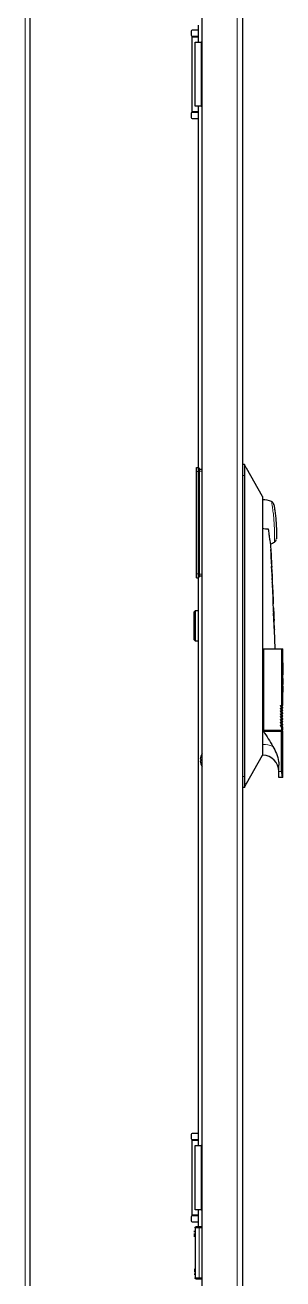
# Model space of a CAD drawing. Header units: millimetres. Extents: x -370 to 1477, y -811 to 1017.
# Drawn here: x 409 to 537, y -236 to 389 of the extents above; entities that cross this region are included whole.
import ezdxf

# ---------------------------------------------------------------- set-up
doc = ezdxf.new("R2010")
doc.units = ezdxf.units.MM

msp = doc.modelspace()

# ---------------------------------------------------------------- linework, layer by layer
at = {"color": 8, "linetype": 'Continuous', "lineweight": 18}
for p, q in [((408.96, -685.76), (408.96, 864.04)), ((514.67, -688.36), (514.67, 866.64)), ((495.22, 382.84), (495.22, 383.14)), ((495.22, 380.14), (495.22, 382.84)), ((496.77, 348.14), (496.77, 380.14)), ((495.22, 345.44), (495.22, 348.14)), ((495.22, 345.14), (495.22, 345.44)), ((494.37, 166.14), (495.27, 166.14)), ((495.27, 166.14), (495.27, 168.14)), ((495.27, 115.14), (495.27, 166.14)), ((495.27, 166.14), (495.67, 166.14)), ((497.27, 166.34), (495.67, 166.34)), ((518.27, 164.14), (517.27, 164.14)), ((494.37, 115.14), (495.27, 115.14)), ((495.27, 115.14), (495.67, 115.14)), ((495.27, 113.14), (495.27, 115.14)), ((495.67, 114.94), (497.27, 114.94)), ((532.46, 105.12), (532.45, 105.12)), ((532.5, 104.14), (532.49, 104.14)), ((527.48, 77.64), (527.48, 37.14)), ((536.83, 49.64), (537.48, 49.64)), ((527.48, 30.11), (527.27, 30.11)), ((527.48, 24.64), (527.48, 30.11)), ((518.27, 14.14), (517.27, 14.14)), ((535.48, 16.64), (536.83, 16.64)), ((495.22, -167.16), (495.22, -166.86)), ((495.22, -169.86), (495.22, -167.16)), ((496.77, -201.86), (496.77, -169.86)), ((495.22, -204.56), (495.22, -201.86)), ((495.22, -204.86), (495.22, -204.56)), ((495.67, -235.86), (495.67, -210.86)), ((495.67, -210.86), (497.27, -210.86)), ((497.27, -235.86), (495.67, -235.86))]:
    msp.add_line(p, q, dxfattribs=at)
at = {"color": 7, "linetype": 'Continuous', "lineweight": 25}
for p, q in [((411.56, -688.36), (411.56, 866.64)), ((497.27, -688.36), (497.27, 866.64)), ((517.27, 864.04), (517.27, 166.64)), ((495.27, 388.64), (495.27, 380.14)), ((491.72, 385.64), (491.72, 383.64)), ((495.27, 386.14), (492.22, 386.14)), ((492.22, 383.14), (495.27, 383.14)), ((492.22, 383.14), (492.22, 382.84)), ((492.22, 345.44), (492.22, 382.84)), ((492.22, 382.84), (495.22, 382.84)), ((494.72, 383.14), (494.72, 382.84)), ((495.22, 382.84), (495.27, 382.84)), ((493.77, 380.14), (496.77, 380.14)), ((493.77, 348.14), (493.77, 380.14)), ((497.27, 380.14), (496.77, 380.14)), ((491.72, 344.64), (491.72, 342.64)), ((495.22, 345.44), (492.22, 345.44)), ((492.22, 345.44), (492.22, 345.14)), ((495.27, 345.14), (492.22, 345.14)), ((496.77, 348.14), (493.77, 348.14)), ((494.72, 345.44), (494.72, 345.14)), ((495.27, 345.44), (495.22, 345.44)), ((495.27, 348.14), (495.27, 168.14)), ((496.77, 348.14), (497.27, 348.14)), ((492.22, 342.14), (495.27, 342.14)), ((518.27, 169.64), (517.27, 169.64)), ((494.37, 168.14), (495.27, 168.14)), ((494.37, 166.14), (494.37, 168.14)), ((494.37, 115.14), (494.37, 166.14)), ((495.67, 167.74), (495.67, 166.14)), ((495.67, 167.34), (497.27, 167.34)), ((495.67, 166.14), (495.67, 115.14)), ((517.27, 166.64), (517.27, 164.14)), ((517.27, 164.14), (517.27, 14.14)), ((518.27, 164.14), (518.27, 14.14)), ((527.27, 153.64), (519.35, 167.72)), ((527.27, 153.64), (527.27, 148.17)), ((527.27, 148.17), (527.27, 140.64)), ((527.27, 140.64), (527.27, 37.64)), ((534.21, 132.58), (534.22, 132.76)), ((531.79, 120.97), (531.39, 130.16)), ((531.51, 126.94), (531.46, 127.31)), ((531.52, 126.94), (531.47, 127.31)), ((531.47, 127.31), (531.59, 124.16)), ((531.52, 126.65), (531.51, 126.94)), ((531.52, 126.94), (531.51, 126.94)), ((531.53, 126.65), (531.52, 126.94)), ((531.53, 126.65), (531.52, 126.65)), ((531.88, 118.88), (531.78, 120.97)), ((531.79, 120.96), (531.78, 120.96)), ((532.06, 114.97), (531.83, 118.77)), ((494.37, 113.14), (494.37, 115.14)), ((494.37, 113.14), (495.27, 113.14)), ((495.27, 113.14), (495.27, -169.86)), ((495.67, 115.14), (495.67, 113.54)), ((497.27, 113.94), (495.67, 113.94)), ((532.04, 115.37), (531.9, 118.46)), ((531.9, 117.07), (532.14, 113.08)), ((532.03, 115.37), (532.06, 114.97)), ((532.1, 113.71), (532.05, 114.97)), ((532.06, 114.97), (532.05, 114.97)), ((532.08, 113.08), (532.07, 113.08)), ((532.14, 113.08), (532.08, 113.08)), ((532.23, 110.86), (532.13, 113.08)), ((532.17, 110.86), (532.17, 110.87)), ((532.17, 110.86), (532.17, 110.86)), ((532.29, 109.6), (532.24, 110.86)), ((532.28, 109.59), (532.28, 109.6)), ((532.39, 107.14), (532.3, 109.27)), ((532.4, 107.14), (532.39, 107.14)), ((532.6, 102.59), (532.4, 107.16)), ((532.45, 105.12), (532.49, 104.14)), ((532.46, 105.12), (532.5, 104.14)), ((532.57, 102.59), (532.56, 102.59)), ((532.69, 100.22), (532.59, 102.59)), ((532.64, 100.22), (532.64, 100.22)), ((532.81, 97.75), (532.7, 100.23)), ((493.77, 96.64), (493.27, 96.14)), ((493.27, 89.14), (493.27, 96.14)), ((495.27, 96.64), (493.77, 96.64)), ((493.77, 96.64), (493.77, 89.14)), ((532.76, 98.51), (532.77, 98.51)), ((532.77, 98.51), (532.78, 98.51)), ((532.8, 97.99), (532.79, 98.14)), ((532.82, 97.59), (532.8, 97.87)), ((532.84, 96.29), (532.82, 96.29)), ((532.85, 96.29), (532.83, 96.29)), ((532.89, 95.82), (532.84, 97.07)), ((532.87, 95.5), (532.84, 96.29)), ((532.88, 95.5), (532.85, 96.29)), ((532.86, 95.5), (532.85, 95.5)), ((532.86, 95.5), (532.88, 95.5)), ((532.87, 96.32), (532.92, 95.22)), ((532.91, 95.51), (532.89, 95.82)), ((532.95, 94.61), (532.91, 95.41)), ((533, 93.38), (532.95, 94.61)), ((493.27, 82.14), (493.27, 89.14)), ((493.77, 89.14), (493.77, 81.64)), ((533.04, 92.57), (533.02, 92.85)), ((533.05, 92.32), (533.04, 92.46)), ((533.18, 89.25), (533.06, 91.93)), ((533.06, 91.85), (533.06, 91.85)), ((533.07, 91.85), (533.07, 91.85)), ((533.18, 87.79), (533.12, 89.23)), ((533.14, 89.25), (533.13, 89.25)), ((533.26, 87.14), (533.17, 89.25)), ((493.27, 82.14), (493.77, 81.64)), ((493.77, 81.64), (495.27, 81.64)), ((533.69, 77.64), (533.27, 87.14)), ((527.27, 77.64), (527.48, 77.64)), ((527.48, 77.64), (527.72, 77.64)), ((527.72, 77.64), (527.72, 37.14)), ((527.72, 77.64), (536.83, 77.64)), ((536.83, 77.64), (536.83, 49.64)), ((536.83, 77.64), (537.48, 77.64)), ((537.48, 72.64), (537.48, 77.64)), ((537.23, 72.64), (537.48, 72.64)), ((537.23, 72.64), (537.23, 62.88)), ((537.35, 70.69), (537.35, 64.83)), ((537.36, 70.69), (537.35, 70.69)), ((537.36, 70.69), (537.36, 64.83)), ((537.36, 70.69), (537.48, 70.69)), ((537.48, 69.71), (537.41, 69.71)), ((537.41, 69.71), (537.41, 64.83)), ((537.47, 70.69), (537.47, 72.64)), ((537.47, 67.76), (537.47, 69.71)), ((537.48, 69.71), (537.48, 70.69)), ((537.41, 62.88), (537.23, 62.88)), ((537.36, 64.83), (537.35, 64.83)), ((537.41, 64.83), (537.36, 64.83)), ((537.41, 62.88), (537.41, 59.95)), ((537.46, 67.76), (537.46, 64.83)), ((537.47, 67.76), (537.46, 67.76)), ((537.47, 64.83), (537.46, 64.83)), ((537.46, 62.88), (537.46, 61.9)), ((537.47, 62.88), (537.46, 62.88)), ((537.47, 67.76), (537.47, 64.83)), ((537.47, 67.76), (537.48, 67.76)), ((537.47, 62.88), (537.47, 64.83)), ((537.48, 64.83), (537.47, 64.83)), ((537.47, 62.88), (537.47, 61.9)), ((537.47, 62.88), (537.48, 62.88)), ((537.48, 64.83), (537.48, 67.76)), ((537.48, 61.9), (537.48, 62.88)), ((537.37, 59.08), (537.23, 59.08)), ((537.23, 59.08), (537.23, 56.11)), ((537.29, 58.58), (537.29, 57.78)), ((537.3, 58.58), (537.29, 58.58)), ((537.3, 57.78), (537.29, 57.78)), ((537.29, 57.29), (537.29, 56.11)), ((537.3, 57.29), (537.29, 57.29)), ((537.3, 58.58), (537.3, 57.78)), ((537.3, 58.58), (537.36, 58.58)), ((537.36, 57.78), (537.3, 57.78)), ((537.3, 57.29), (537.3, 56.11)), ((537.3, 57.29), (537.35, 57.29)), ((537.4, 57.55), (537.39, 57.55)), ((537.48, 59.95), (537.41, 59.95)), ((537.43, 58.24), (537.42, 58.24)), ((537.43, 56.9), (537.42, 56.9)), ((537.42, 56.54), (537.42, 56.53)), ((537.43, 56.54), (537.42, 56.54)), ((537.43, 56.53), (537.42, 56.53)), ((537.43, 56.54), (537.43, 56.53)), ((537.47, 59.08), (537.44, 56.11)), ((537.47, 61.9), (537.46, 61.9)), ((537.46, 57.21), (537.47, 58.48)), ((537.47, 57.21), (537.46, 57.21)), ((537.46, 56.11), (537.46, 56.72)), ((537.47, 56.72), (537.46, 56.72)), ((537.47, 59.95), (537.47, 61.9)), ((537.48, 61.9), (537.47, 61.9)), ((537.48, 59.08), (537.47, 59.08)), ((537.48, 58.48), (537.47, 58.48)), ((537.47, 57.21), (537.48, 58.48)), ((537.47, 56.72), (537.47, 57.54)), ((537.47, 57.21), (537.48, 57.21)), ((537.47, 56.72), (537.48, 56.72)), ((537.47, 56.11), (537.47, 56.72)), ((537.48, 59.08), (537.48, 59.95)), ((537.48, 58.45), (537.48, 59.08)), ((537.48, 58.48), (537.48, 57.21)), ((537.48, 49.64), (537.48, 56.72)), ((537.23, 56.11), (537.3, 56.11)), ((537.38, 56.11), (537.4, 56.11)), ((537.39, 56.11), (537.43, 56.11)), ((537.42, 56.2), (537.42, 56.11)), ((537.43, 56.2), (537.42, 56.2)), ((537.43, 56.2), (537.43, 56.11)), ((537.44, 56.11), (537.47, 56.11)), ((536.29, 49.54), (536.72, 49.54)), ((536.29, 48.14), (536.72, 48.14)), ((536.29, 46.74), (536.72, 46.74)), ((536.29, 45.34), (536.72, 45.34)), ((536.29, 43.94), (536.72, 43.94)), ((537.38, 49.54), (536.72, 49.54)), ((537.38, 48.14), (536.72, 48.14)), ((537.38, 46.74), (536.72, 46.74)), ((537.38, 45.34), (536.72, 45.34)), ((537.38, 43.94), (536.72, 43.94)), ((537.48, 48.24), (536.83, 48.24)), ((537.48, 46.84), (536.83, 46.84)), ((537.48, 45.44), (536.83, 45.44)), ((537.48, 44.04), (536.83, 44.04)), ((537.48, 48.24), (536.98, 49.54)), ((537.48, 46.84), (536.98, 48.14)), ((537.48, 45.44), (536.98, 46.74)), ((537.48, 44.04), (536.98, 45.34)), ((537.48, 42.64), (536.98, 43.94)), ((527.27, 37.64), (527.27, 36.64)), ((536.29, 42.54), (536.72, 42.54)), ((536.29, 41.14), (536.72, 41.14)), ((536.29, 39.74), (536.72, 39.74)), ((537.38, 42.54), (536.72, 42.54)), ((537.38, 41.14), (536.72, 41.14)), ((537.38, 39.74), (536.72, 39.74)), ((537.48, 42.64), (536.83, 42.64)), ((537.48, 41.24), (536.83, 41.24)), ((537.48, 39.84), (536.83, 39.84)), ((536.83, 38.44), (536.83, 37.14)), ((537.48, 38.44), (536.83, 38.44)), ((537.48, 41.24), (536.98, 42.54)), ((537.48, 39.84), (536.98, 41.14)), ((537.48, 38.44), (536.98, 39.74)), ((537.48, 37.14), (537.48, 38.44)), ((527.27, 37.14), (527.48, 37.14)), ((527.48, 36.64), (527.27, 36.64)), ((527.48, 37.14), (527.72, 37.14)), ((527.48, 36.64), (527.72, 36.64)), ((527.72, 37.14), (536.83, 37.14)), ((527.72, 36.64), (536.83, 36.64)), ((535.48, 36.64), (535.46, 37.14)), ((536.83, 37.14), (537.48, 37.14)), ((536.83, 16.64), (536.83, 36.64)), ((536.83, 36.64), (537.48, 36.64)), ((537.48, 13.64), (537.48, 36.64)), ((527.27, 30.11), (527.27, 24.64)), ((496.25, 22.92), (496.56, 22.84)), ((496.56, 21.74), (496.25, 21.66)), ((496.56, 24.29), (496.56, 24.21)), ((496.56, 22.84), (496.56, 21.74)), ((496.56, 20.37), (496.56, 20.29)), ((519.35, 10.56), (527.27, 24.64)), ((527.27, 24.64), (527.48, 24.64)), ((535.48, 16.64), (535.48, 19.73)), ((517.27, 14.14), (517.27, 11.64)), ((537.2, 13.64), (535.48, 13.64)), ((537.48, 13.64), (537.2, 13.64)), ((517.27, 11.64), (517.27, -685.76)), ((518.27, 8.64), (517.27, 8.64)), ((491.72, -164.36), (491.72, -166.36)), ((495.27, -163.86), (492.22, -163.86)), ((492.22, -166.86), (495.27, -166.86)), ((492.22, -166.86), (492.22, -167.16)), ((492.22, -204.56), (492.22, -167.16)), ((492.22, -167.16), (495.22, -167.16)), ((494.72, -166.86), (494.72, -167.16)), ((495.22, -167.16), (495.27, -167.16)), ((493.77, -169.86), (496.77, -169.86)), ((493.77, -201.86), (493.77, -169.86)), ((497.27, -169.86), (496.77, -169.86)), ((491.72, -205.36), (491.72, -207.36)), ((495.22, -204.56), (492.22, -204.56)), ((492.22, -204.56), (492.22, -204.86)), ((495.27, -204.86), (492.22, -204.86)), ((496.77, -201.86), (493.77, -201.86)), ((494.72, -204.56), (494.72, -204.86)), ((495.27, -204.56), (495.22, -204.56)), ((495.27, -201.86), (495.27, -210.36)), ((496.77, -201.86), (497.27, -201.86)), ((492.22, -207.86), (495.27, -207.86)), ((493.67, -210.86), (493.67, -235.86)), ((497.27, -210.36), (495.67, -210.36)), ((495.67, -236.36), (497.27, -236.36))]:
    msp.add_line(p, q, dxfattribs=at)
at = {"color": 7, "linetype": 'Continuous', "lineweight": 25, "flags": 128}
for points in [[(531.83, 118.77), (531.87, 117.82), (531.9, 117.07)], [(532.08, 113.08), (532.13, 111.84), (532.17, 110.86)], [(532.45, 104.45), (532.56, 102.08), (532.64, 100.22)], [(532.49, 104.14), (532.53, 103.27), (532.56, 102.59)], [(532.5, 104.14), (532.54, 103.27), (532.57, 102.59)], [(532.84, 95.64), (533.03, 91.24), (533.18, 87.79)], [(533.13, 89.25), (532.97, 92.75), (532.85, 95.5)], [(533.14, 89.25), (532.98, 92.75), (532.86, 95.5)], [(537.39, 56.81), (537.39, 56.63), (537.39, 56.49)], [(537.42, 56.54), (537.42, 56.74), (537.42, 56.9)], [(537.43, 56.54), (537.43, 56.74), (537.43, 56.9)]]:
    msp.add_lwpolyline(points, dxfattribs=at)
at = {"color": 7, "linetype": 'Continuous', "lineweight": 25}
for centre, radius, start, end in [((492.22, 385.64), 0.5, 90, 180), ((492.22, 383.64), 0.5, 180, 270), ((492.22, 344.64), 0.5, 90, 180), ((492.22, 342.64), 0.5, 180, 270), ((495.27, 167.74), 0.4, 0, 90), ((527.27, 140.64), 11.4, 66.37549, 90), ((527.27, 140.64), 11.4, 291.36213, 301.71629), ((495.27, 113.54), 0.4, 270, 0), ((537.38, 49.64), 0.1, 270, 360), ((537.38, 48.24), 0.1, 270, 0), ((537.38, 46.84), 0.1, 270, 0), ((537.38, 45.44), 0.1, 270, 0), ((537.38, 44.04), 0.1, 270, 360), ((537.38, 42.64), 0.1, 270, 0), ((537.38, 41.24), 0.1, 270, 0), ((537.38, 39.84), 0.1, 270, 0), ((501.52, 22.29), 5.35, 142.60007, 158.09132), ((501.66, 22.29), 5.45, 159.42245, 173.41237), ((501.66, 22.28), 5.45, 186.58763, 200.57755), ((501.52, 22.29), 5.35, 201.90868, 217.39993), ((527.48, 16.64), 8, 0, 90), ((492.22, -164.36), 0.5, 90, 180), ((492.22, -166.36), 0.5, 180, 270), ((492.22, -205.36), 0.5, 90, 180), ((492.22, -207.36), 0.5, 180, 270)]:
    msp.add_arc(centre, radius, start, end, dxfattribs=at)
at = {"color": 8, "linetype": 'Continuous', "lineweight": 18}
msp.add_arc((527.63, 18.04), 12.07, 66.28954, 90.71323, dxfattribs=at)
at = {"color": 7, "linetype": 'Continuous', "lineweight": 25}
for points, knots in [([(518.27, 169.64), (518.27, 169.58), (518.27, 169.46), (518.27, 168.51), (518.27, 167.11), (518.27, 165.57), (518.27, 164.55), (518.27, 164.14)], [0, 0, 0, 0, 0.214694, 0.429388, 0.644082, 0.858775, 1, 1, 1, 1]), ([(519.35, 167.72), (519.16, 168.03), (518.8, 168.61), (518.45, 169.31), (518.28, 169.64)], [0, 0, 0, 0, 0.525323, 1, 1, 1, 1]), ([(532.9, 149.88), (532.88, 149.94), (532.82, 150.12), (532.64, 150.43), (532.33, 150.8), (532.02, 150.97), (531.85, 151.06)], [0, 0, 0, 0, 0.124152, 0.341643, 0.649974, 1, 1, 1, 1]), ([(532.98, 149.54), (532.97, 149.56), (532.96, 149.65), (533.05, 149.15), (533.25, 147.96), (533.59, 145.73), (533.9, 142.98), (534.14, 140.03), (534.25, 137.25), (534.27, 134.93), (534.24, 133.3), (534.21, 132.64), (534.21, 132.59), (534.21, 132.58)], [0, 0, 0, 0, 0.030403, 0.098769, 0.206023, 0.316924, 0.429796, 0.54227, 0.652144, 0.75822, 0.860909, 0.962167, 1, 1, 1, 1]), ([(531.37, 130.16), (531.37, 130.15), (531.38, 130.13), (531.13, 131.49), (530.81, 133.68), (530.52, 135.75), (530.45, 136.98), (530.21, 137.35), (530.14, 137.4), (530.08, 137.42), (529.95, 137.41), (529.51, 137.34), (528.58, 137.31), (527.77, 137.52), (527.29, 137.64)], [0, 0, 0, 0, 0.1420884, 0.3674634, 0.5915606, 0.7394261, 0.8133096, 0.8201913, 0.8256124, 0.8293026, 0.8330422, 0.8487573, 0.9118768, 1, 1, 1, 1]), ([(533.27, 130.97), (533.35, 131.01), (533.57, 131.14), (533.82, 131.44), (534.03, 131.77), (534.13, 132.06), (534.17, 132.22), (534.18, 132.28)], [0, 0, 0, 0, 0.1747015, 0.4583416, 0.6963812, 0.8885007, 1, 1, 1, 1]), ([(531.62, 124.22), (531.6, 124.65), (531.56, 125.53), (531.54, 126.28), (531.53, 126.65)], [0, 0, 0, 0, 0.500963, 1, 1, 1, 1]), ([(531.59, 124.16), (531.62, 123.57), (531.67, 122.39), (531.76, 120.68), (531.84, 119.37), (531.89, 118.71), (531.9, 118.49), (531.9, 118.46), (531.9, 118.45)], [0, 0, 0, 0, 0.250282, 0.499393, 0.748791, 0.874699, 0.937286, 1, 1, 1, 1]), ([(531.79, 120.96), (531.79, 120.97), (531.79, 121.01), (531.78, 121.26), (531.75, 121.62), (531.72, 122.21), (531.67, 123.09), (531.63, 123.84), (531.62, 124.22)], [0, 0, 0, 0, 0.124416, 0.248357, 0.373982, 0.500169, 0.7494, 1, 1, 1, 1]), ([(532.29, 109.57), (532.29, 109.61), (532.29, 109.69), (532.29, 109.36), (532.3, 108.76), (532.32, 108.25), (532.32, 107.99)], [0, 0, 0, 0, 0.248736, 0.498686, 0.748107, 1, 1, 1, 1]), ([(532.32, 107.99), (532.33, 107.71), (532.35, 107.17), (532.39, 105.96), (532.43, 105.06), (532.45, 104.45)], [0, 0, 0, 0, 0.249362, 0.499672, 1, 1, 1, 1]), ([(532.39, 107.14), (532.39, 107.13), (532.39, 107.12), (532.39, 106.94), (532.39, 106.69), (532.4, 106.34), (532.42, 105.81), (532.44, 105.4), (532.45, 105.12)], [0, 0, 0, 0, 0.249432, 0.37514, 0.499356, 0.623458, 0.749245, 1, 1, 1, 1]), ([(532.4, 107.14), (532.4, 107.13), (532.4, 107.12), (532.4, 106.94), (532.4, 106.69), (532.41, 106.34), (532.43, 105.81), (532.45, 105.4), (532.46, 105.12)], [0, 0, 0, 0, 0.249432, 0.37514, 0.499356, 0.623458, 0.749245, 1, 1, 1, 1]), ([(532.79, 98.14), (532.79, 98.07), (532.8, 97.95), (532.81, 97.54), (532.83, 96.91), (532.86, 96.08), (532.89, 95.5), (532.9, 95.22)], [0, 0, 0, 0, 0.1246, 0.248977, 0.500405, 0.749333, 1, 1, 1, 1]), ([(532.91, 95.22), (532.89, 95.74), (532.86, 96.51), (532.82, 97.48), (532.81, 97.82), (532.8, 97.99)], [0, 0, 0, 0, 0.4989654, 0.749922, 1, 1, 1, 1]), ([(532.92, 95.22), (532.9, 95.64), (532.87, 96.27), (532.84, 97.07), (532.82, 97.42), (532.82, 97.59)], [0, 0, 0, 0, 0.50146, 0.750257, 1, 1, 1, 1]), ([(532.83, 96.29), (532.83, 96.28), (532.83, 96.26), (532.83, 96.11), (532.83, 95.93), (532.83, 95.76), (532.84, 95.68), (532.84, 95.64)], [0, 0, 0, 0, 0.249445, 0.498999, 0.74851, 0.873859, 1, 1, 1, 1]), ([(532.9, 95.22), (532.91, 94.94), (532.94, 94.38), (532.98, 93.56), (533.01, 92.93), (533.04, 92.52), (533.04, 92.39), (533.05, 92.32)], [0, 0, 0, 0, 0.2487307, 0.4973773, 0.750528, 0.8752331, 1, 1, 1, 1]), ([(533.04, 92.46), (533.03, 92.63), (533.02, 92.97), (532.97, 93.93), (532.93, 94.7), (532.91, 95.22)], [0, 0, 0, 0, 0.249575, 0.500842, 1, 1, 1, 1]), ([(532.92, 95.22), (532.94, 94.84), (532.96, 94.36), (532.98, 93.94), (532.98, 93.86)], [0, 0, 0, 0, 0.802786, 1, 1, 1, 1]), ([(533.02, 92.85), (533.02, 93.02), (533, 93.37), (532.97, 94.17), (532.94, 94.8), (532.92, 95.22)], [0, 0, 0, 0, 0.250895, 0.500775, 1, 1, 1, 1]), ([(533.05, 92.28), (533.05, 92.22), (533.06, 92.03), (533.06, 91.92), (533.07, 91.85)], [0, 0, 0, 0, 0.3349706, 1, 1, 1, 1]), ([(533.18, 87.79), (533.18, 87.75), (533.19, 87.66), (533.2, 87.5), (533.21, 87.32), (533.22, 87.17), (533.23, 87.15), (533.23, 87.14)], [0, 0, 0, 0, 0.125388, 0.250591, 0.500192, 0.749805, 1, 1, 1, 1]), ([(537.35, 57.29), (537.36, 57.29), (537.37, 57.28), (537.38, 57.22), (537.38, 57.16), (537.39, 57.05), (537.39, 56.93), (537.39, 56.84), (537.39, 56.81)], [0, 0, 0, 0, 0.362307, 0.499762, 0.603895, 0.707751, 0.888159, 1, 1, 1, 1]), ([(537.42, 58.24), (537.42, 58.32), (537.42, 58.47), (537.42, 58.69), (537.41, 58.85), (537.39, 59.06), (537.37, 59.07), (537.36, 59.08)], [0, 0, 0, 0, 0.125885, 0.250002, 0.375256, 0.501237, 1, 1, 1, 1]), ([(537.36, 58.58), (537.37, 58.58), (537.38, 58.57), (537.39, 58.47), (537.39, 58.38), (537.39, 58.28), (537.39, 58.21), (537.39, 58.18)], [0, 0, 0, 0, 0.464779, 0.639498, 0.766783, 0.894486, 1, 1, 1, 1]), ([(537.39, 58.18), (537.39, 58.14), (537.39, 58.06), (537.39, 57.96), (537.39, 57.88), (537.38, 57.79), (537.37, 57.79), (537.36, 57.78)], [0, 0, 0, 0, 0.144848, 0.259554, 0.374146, 0.548842, 1, 1, 1, 1]), ([(537.43, 58.24), (537.43, 58.33), (537.43, 58.5), (537.42, 58.71), (537.42, 58.88), (537.4, 59.06), (537.38, 59.07), (537.37, 59.08)], [0, 0, 0, 0, 0.149141, 0.264134, 0.378852, 0.560232, 1, 1, 1, 1]), ([(537.39, 57.55), (537.4, 57.57), (537.41, 57.61), (537.41, 57.74), (537.42, 57.87), (537.42, 58.03), (537.42, 58.16), (537.42, 58.24)], [0, 0, 0, 0, 0.249783, 0.499064, 0.624235, 0.749653, 1, 1, 1, 1]), ([(537.42, 56.9), (537.42, 56.98), (537.41, 57.09), (537.41, 57.24), (537.41, 57.34), (537.41, 57.41), (537.4, 57.49), (537.4, 57.53), (537.39, 57.55)], [0, 0, 0, 0, 0.250367, 0.375745, 0.500635, 0.625633, 0.750126, 1, 1, 1, 1]), ([(537.39, 56.49), (537.39, 56.45), (537.39, 56.38), (537.39, 56.26), (537.39, 56.17), (537.39, 56.12), (537.39, 56.11)], [0, 0, 0, 0, 0.2561394, 0.5126978, 0.9190221, 1, 1, 1, 1]), ([(537.4, 57.55), (537.41, 57.58), (537.42, 57.63), (537.42, 57.8), (537.43, 57.99), (537.43, 58.15), (537.43, 58.23), (537.43, 58.24)], [0, 0, 0, 0, 0.331473, 0.546481, 0.762526, 0.960277, 1, 1, 1, 1]), ([(537.43, 56.9), (537.43, 57), (537.42, 57.16), (537.42, 57.36), (537.41, 57.48), (537.41, 57.52), (537.4, 57.55)], [0, 0, 0, 0, 0.336422, 0.52346, 0.710673, 1, 1, 1, 1]), ([(537.42, 56.2), (537.42, 56.21), (537.42, 56.22), (537.42, 56.26), (537.42, 56.36), (537.42, 56.46), (537.42, 56.53)], [0, 0, 0, 0, 0.1253633, 0.2500316, 0.4996752, 1, 1, 1, 1]), ([(537.43, 56.2), (537.43, 56.21), (537.43, 56.24), (537.43, 56.32), (537.43, 56.42), (537.43, 56.49), (537.43, 56.53)], [0, 0, 0, 0, 0.20263, 0.420406, 0.728008, 1, 1, 1, 1]), ([(536.82, 48.24), (536.73, 48.46), (536.6, 48.78), (536.42, 49.21), (536.33, 49.43), (536.29, 49.54)], [0, 0, 0, 0, 0.499993, 0.749996, 1, 1, 1, 1]), ([(536.82, 46.84), (536.73, 47.06), (536.6, 47.38), (536.42, 47.81), (536.33, 48.03), (536.29, 48.14)], [0, 0, 0, 0, 0.499993, 0.749996, 1, 1, 1, 1]), ([(536.82, 45.44), (536.73, 45.66), (536.6, 45.98), (536.42, 46.41), (536.33, 46.63), (536.29, 46.74)], [0, 0, 0, 0, 0.499993, 0.749996, 1, 1, 1, 1]), ([(536.82, 44.04), (536.73, 44.26), (536.6, 44.58), (536.42, 45.01), (536.33, 45.23), (536.29, 45.34)], [0, 0, 0, 0, 0.499993, 0.749996, 1, 1, 1, 1]), ([(536.82, 42.64), (536.73, 42.86), (536.6, 43.18), (536.42, 43.61), (536.33, 43.83), (536.29, 43.94)], [0, 0, 0, 0, 0.4999933, 0.7499958, 1, 1, 1, 1]), ([(536.72, 49.54), (536.73, 49.54), (536.76, 49.54), (536.8, 49.57), (536.82, 49.6), (536.82, 49.62), (536.83, 49.64), (536.83, 49.64)], [0, 0, 0, 0, 0.295691, 0.568687, 0.759853, 0.951912, 1, 1, 1, 1]), ([(536.72, 48.14), (536.73, 48.14), (536.76, 48.14), (536.8, 48.17), (536.82, 48.2), (536.82, 48.22), (536.83, 48.24), (536.83, 48.24)], [0, 0, 0, 0, 0.295691, 0.568687, 0.759853, 0.951912, 1, 1, 1, 1]), ([(536.72, 46.74), (536.73, 46.74), (536.76, 46.74), (536.8, 46.77), (536.82, 46.8), (536.82, 46.82), (536.83, 46.84), (536.83, 46.84)], [0, 0, 0, 0, 0.2956914, 0.5686867, 0.7598531, 0.9519121, 1, 1, 1, 1]), ([(536.72, 45.34), (536.73, 45.34), (536.76, 45.34), (536.8, 45.37), (536.82, 45.4), (536.82, 45.42), (536.83, 45.44), (536.83, 45.44)], [0, 0, 0, 0, 0.2956914, 0.5686867, 0.7598531, 0.9519121, 1, 1, 1, 1]), ([(536.72, 43.94), (536.73, 43.94), (536.76, 43.94), (536.8, 43.97), (536.82, 44), (536.82, 44.02), (536.83, 44.04), (536.83, 44.04)], [0, 0, 0, 0, 0.295691, 0.568687, 0.759853, 0.951912, 1, 1, 1, 1]), ([(536.82, 41.24), (536.73, 41.46), (536.6, 41.78), (536.42, 42.21), (536.33, 42.43), (536.29, 42.54)], [0, 0, 0, 0, 0.499993, 0.749996, 1, 1, 1, 1]), ([(536.82, 39.84), (536.73, 40.06), (536.6, 40.38), (536.42, 40.81), (536.33, 41.03), (536.29, 41.14)], [0, 0, 0, 0, 0.499993, 0.749996, 1, 1, 1, 1]), ([(536.82, 38.44), (536.73, 38.66), (536.6, 38.98), (536.42, 39.41), (536.33, 39.63), (536.29, 39.74)], [0, 0, 0, 0, 0.499993, 0.749996, 1, 1, 1, 1]), ([(536.72, 42.54), (536.73, 42.54), (536.76, 42.54), (536.8, 42.57), (536.82, 42.6), (536.82, 42.62), (536.83, 42.64), (536.83, 42.64)], [0, 0, 0, 0, 0.295691, 0.568687, 0.759853, 0.951912, 1, 1, 1, 1]), ([(536.72, 41.14), (536.73, 41.14), (536.76, 41.14), (536.8, 41.17), (536.82, 41.2), (536.82, 41.22), (536.83, 41.24), (536.83, 41.24)], [0, 0, 0, 0, 0.295691, 0.568687, 0.759853, 0.951912, 1, 1, 1, 1]), ([(536.72, 39.74), (536.73, 39.74), (536.76, 39.74), (536.8, 39.77), (536.82, 39.8), (536.82, 39.82), (536.83, 39.84), (536.83, 39.84)], [0, 0, 0, 0, 0.295691, 0.568687, 0.759853, 0.951912, 1, 1, 1, 1]), ([(527.27, 36.64), (527.27, 35.51), (527.27, 33.17), (527.27, 31.15), (527.27, 30.11)], [0, 0, 0, 0, 0.484389, 1, 1, 1, 1]), ([(527.72, 36.64), (528.54, 35.39), (530.19, 32.9), (531.72, 30.36), (532.48, 29.09)], [0, 0, 0, 0, 0.499713, 1, 1, 1, 1]), ([(532.48, 29.09), (533.09, 27.92), (534.33, 25.55), (535.34, 22.35), (535.45, 20.35), (535.48, 19.73)], [0, 0, 0, 0, 0.401015, 0.812371, 1, 1, 1, 1]), ([(518.27, 14.14), (518.27, 13.52), (518.27, 12.28), (518.27, 10.64), (518.27, 9.39), (518.27, 8.73), (518.27, 8.67), (518.27, 8.64)], [0, 0, 0, 0, 0.21469, 0.42938, 0.644073, 0.858767, 1, 1, 1, 1]), ([(535.48, 13.64), (535.48, 13.68), (535.48, 13.75), (535.48, 14.36), (535.48, 15.23), (535.48, 16.05), (535.48, 16.51), (535.48, 16.64)], [0, 0, 0, 0, 0.244194, 0.488981, 0.716656, 0.923156, 1, 1, 1, 1]), ([(536.83, 16.64), (536.83, 16.34), (536.84, 15.75), (536.9, 14.96), (536.98, 14.29), (537.08, 13.8), (537.16, 13.65), (537.2, 13.64), (537.2, 13.64)], [0, 0, 0, 0, 0.169896, 0.33938, 0.519039, 0.726848, 0.970472, 1, 1, 1, 1]), ([(518.28, 8.64), (518.45, 8.97), (518.8, 9.67), (519.16, 10.25), (519.35, 10.55)], [0, 0, 0, 0, 0.47459, 1, 1, 1, 1]), ([(493.37, -212.86), (493.37, -212.8), (493.37, -212.72), (493.37, -212.63), (493.37, -212.54), (493.37, -212.41), (493.37, -212.38), (493.37, -212.36)], [0, 0, 0, 0, 0.1246927, 0.1871822, 0.2497734, 0.5000394, 1, 1, 1, 1]), ([(493.37, -213.07), (493.37, -213.06), (493.37, -213.06), (493.37, -213.05), (493.37, -213.04), (493.37, -213.02), (493.37, -212.98), (493.37, -212.93), (493.37, -212.89), (493.37, -212.87), (493.37, -212.86)], [0, 0, 0, 0, 0.128825, 0.180169, 0.243397, 0.36986, 0.499864, 0.749649, 0.843476, 1, 1, 1, 1]), ([(493.37, -214.58), (493.37, -214.5), (493.37, -214.34), (493.37, -214.12), (493.37, -213.95), (493.37, -213.78), (493.37, -213.67), (493.37, -213.66), (493.37, -213.65)], [0, 0, 0, 0, 0.125049, 0.249886, 0.370856, 0.49982, 0.749609, 1, 1, 1, 1]), ([(493.37, -215.42), (493.37, -215.41), (493.37, -215.4), (493.37, -215.31), (493.37, -215.22), (493.37, -215.09), (493.37, -214.88), (493.37, -214.7), (493.37, -214.58)], [0, 0, 0, 0, 0.25007, 0.379181, 0.500499, 0.62417, 0.750842, 1, 1, 1, 1]), ([(493.37, -231.3), (493.37, -231.31), (493.37, -231.32), (493.37, -231.41), (493.37, -231.5), (493.37, -231.63), (493.37, -231.84), (493.37, -232.02), (493.37, -232.15)], [0, 0, 0, 0, 0.25007, 0.379559, 0.500499, 0.624556, 0.750843, 1, 1, 1, 1]), ([(493.37, -232.15), (493.37, -232.18), (493.37, -232.26), (493.37, -232.42), (493.37, -232.6), (493.37, -232.78), (493.37, -232.94), (493.37, -233.05), (493.37, -233.06), (493.37, -233.07)], [0, 0, 0, 0, 0.062637, 0.125278, 0.250072, 0.374841, 0.499994, 0.749696, 1, 1, 1, 1]), ([(493.37, -233.65), (493.37, -233.66), (493.37, -233.66), (493.37, -233.67), (493.37, -233.68), (493.37, -233.7), (493.37, -233.77), (493.37, -233.82), (493.37, -233.86)], [0, 0, 0, 0, 0.13107, 0.182437, 0.243796, 0.371388, 0.500442, 1, 1, 1, 1]), ([(493.37, -233.86), (493.37, -233.89), (493.37, -233.94), (493.37, -234.03), (493.37, -234.09), (493.37, -234.18), (493.37, -234.31), (493.37, -234.34), (493.37, -234.36)], [0, 0, 0, 0, 0.062686, 0.125173, 0.187628, 0.250185, 0.500314, 1, 1, 1, 1])]:
    msp.add_open_spline(points, degree=3, knots=knots, dxfattribs=at)
at = {"color": 8, "linetype": 'Continuous', "lineweight": 18}
for points, knots in [([(533.27, 130.94), (533.27, 130.96), (533.27, 131.01), (533.29, 131.79), (533.33, 133.71), (533.31, 136.46), (533.17, 139.75), (532.9, 143.25), (532.52, 146.51), (532.13, 149.14), (531.89, 150.54), (531.78, 151.14), (531.8, 151.03), (531.8, 150.99)], [0, 0, 0, 0, 0.038287, 0.14055, 0.24357, 0.349125, 0.457771, 0.568766, 0.680522, 0.791151, 0.899049, 0.96816, 1, 1, 1, 1]), ([(527.48, 30.11), (527.48, 30.11), (527.48, 30.2), (527.48, 30.79), (527.48, 31.94), (527.48, 33.64), (527.48, 35.23), (527.48, 36.24), (527.48, 36.64)], [0, 0, 0, 0, 0.000009, 0.046134, 0.306129, 0.566528, 0.826701, 1, 1, 1, 1])]:
    msp.add_open_spline(points, degree=3, knots=knots, dxfattribs=at)
at = {"color": 7, "linetype": 'Continuous', "lineweight": 25}
for points in [[(493.67, -210.86), (493.68, -210.79), (493.69, -210.66), (493.81, -210.5), (493.98, -210.38), (494.11, -210.37), (494.17, -210.36)], [(495.67, -210.36), (495.48, -210.36), (495.08, -210.36), (494.59, -210.36), (494.24, -210.36), (494.19, -210.36), (494.17, -210.36)], [(494.17, -236.36), (494.11, -236.35), (493.98, -236.34), (493.81, -236.22), (493.69, -236.06), (493.68, -235.93), (493.67, -235.86)], [(494.17, -236.36), (494.19, -236.36), (494.24, -236.36), (494.59, -236.36), (495.08, -236.36), (495.48, -236.36), (495.67, -236.36)]]:
    msp.add_open_spline(points, degree=3, dxfattribs=at)
at = {"color": 8, "linetype": 'Continuous', "lineweight": 18}
for points in [[(495.67, -210.86), (495.41, -210.86), (494.89, -210.86), (494.23, -210.86), (493.76, -210.86), (493.7, -210.86), (493.67, -210.86)], [(495.67, -210.36), (495.67, -210.37), (495.67, -210.38), (495.67, -210.5), (495.67, -210.66), (495.67, -210.79), (495.67, -210.86)], [(493.67, -235.86), (493.7, -235.86), (493.76, -235.86), (494.23, -235.86), (494.89, -235.86), (495.41, -235.86), (495.67, -235.86)], [(495.67, -235.86), (495.67, -235.93), (495.67, -236.06), (495.67, -236.22), (495.67, -236.34), (495.67, -236.35), (495.67, -236.36)]]:
    msp.add_open_spline(points, degree=3, dxfattribs=at)

doc.saveas('drawing.dxf')
